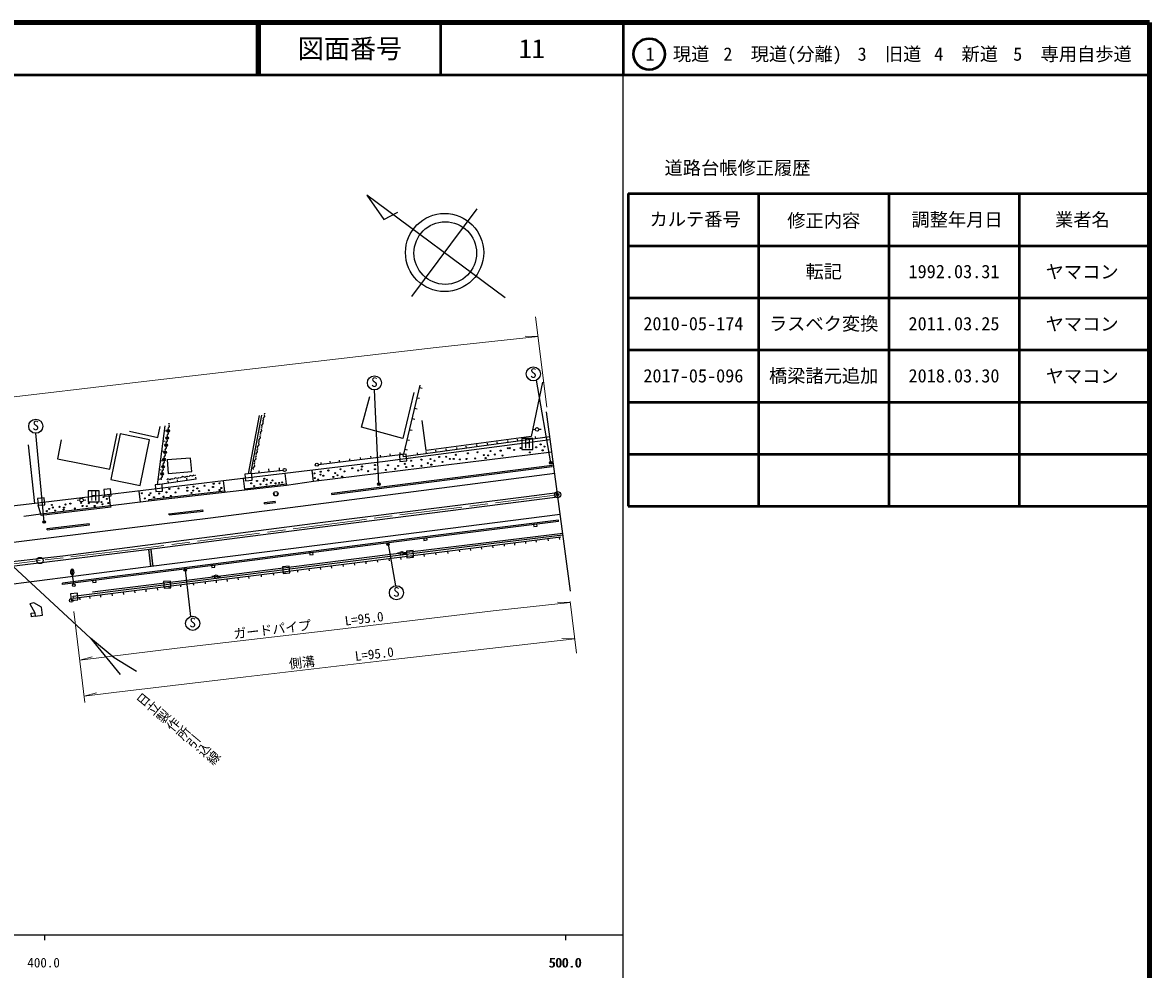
# Model space of a CAD drawing. Units: millimetres at full size, sheet at 1:1000; details may follow other scales. Extents: x 40000 to 680000, y 20000 to 380000.
# Drawn here: x 463803 to 680000, y 198357 to 380000 of the extents above; entities that cross this region are included whole.
import ezdxf
from ezdxf.enums import TextEntityAlignment as Align

# ---------------------------------------------------------------- set-up
doc = ezdxf.new("R2010")
doc.units = ezdxf.units.MM
doc.header["$LTSCALE"] = 1000
doc.header["$PDMODE"] = 32
doc.header["$PDSIZE"] = 500
doc.linetypes.add('CHAIN', pattern=[18.5, 12, -1.5, 3.5, -1.5])
for name, color, linetype, lineweight in [('M-BGD', 7, 'Continuous', 25), ('M-BGD-EXST', 7, 'Continuous', 25), ('M-BMK', 2, 'CHAIN', 13), ('M-BMK-OTRS', 5, 'Continuous', 25), ('M-BMK-SRVR', 3, 'Continuous', 25), ('M-STR-HTXT', 7, 'Continuous', 13), ('M-STR-STRC', 7, 'Continuous', 25), ('M-TTL', 2, 'Continuous', 140), ('M-TTL-BAND', 7, 'Continuous', 25), ('M-TTL-FRAM', 2, 'Continuous', 50), ('M-TTL-LINE', 7, 'Continuous', 50)]:
    doc.layers.add(name, color=color, linetype=linetype, lineweight=lineweight)
for name, color, linetype in [('M-BMK-HTXT', 7, 'Continuous'), ('M-OTRS', 6, 'Continuous'), ('M-TTL-TXT', 7, 'Continuous')]:
    doc.layers.add(name, color=color, linetype=linetype)
doc.styles.add('@ＭＳ ゴシック', font='')
doc.styles.add('ＭＳ ゴシック', font='')
doc.styles.get('@ＭＳ ゴシック').set_extended_font_data('@MS Gothic')
doc.styles.get('ＭＳ ゴシック').set_extended_font_data('MS Gothic')

msp = doc.modelspace()

# ---------------------------------------------------------------- hatches: boundary and pattern name
at = {"layer": 'M-BGD-EXST'}
for points in [[(564941, 295419, 1), (565380, 295659, 0.41421), (565041, 295759, 0.41421)], [(531964, 291332, 1), (532403, 291572, 0.41421), (532064, 291672, 0.41421)], [(467741, 284073, 1), (468180, 284313, 0.41421), (467841, 284412, 0.41421)], [(533697, 279791, 1), (534136, 280030, 0.41421), (533797, 280130, 0.41421)], [(494806, 274906, 1), (495246, 275145, 0.41421), (494906, 275245, 0.41421)]]:
    msp.add_hatch(color=256, dxfattribs=at).paths.add_polyline_path(points)
at = {"layer": 'M-STR-STRC'}
msp.add_hatch(color=256, dxfattribs=at).paths.add_polyline_path([(488386, 278952), (487939, 278894), (488356, 275616), (488803, 275673)])

# ---------------------------------------------------------------- linework, layer by layer
at = {"layer": 'M-BGD'}
for p, q in [((536972, 297178), (540080, 310414)), ((540446, 309824), (539968, 309937)), ((539961, 307871), (539508, 307977)), ((539480, 305833), (539029, 305939)), ((507122, 293448), (509291, 304620)), ((509661, 304679), (507510, 293480)), ((539047, 303862), (538568, 303974)), ((491451, 301625), (491025, 301680)), ((538522, 301727), (538065, 301834)), ((562160, 301912), (561685, 301866)), ((562177, 300564), (562231, 300168)), ((562857, 301980), (563332, 302027)), ((491197, 299651), (490768, 299707)), ((538014, 299821), (537614, 299915)), ((547048, 298508), (547102, 298112)), ((548851, 298753), (548904, 298357)), ((550882, 299029), (550936, 298633)), ((552938, 299309), (552992, 298912)), ((554780, 299559), (554834, 299163)), ((556867, 299842), (556921, 299446)), ((558706, 300092), (558760, 299696)), ((560375, 300319), (560429, 299923)), ((490859, 297731), (490516, 297776)), ((565373, 297612), (519610, 291950)), ((526511, 296308), (526559, 295911)), ((528596, 296563), (528645, 296166)), ((530574, 296805), (530623, 296408)), ((532440, 297033), (532488, 296636)), ((534296, 297260), (534345, 296863)), ((536200, 297492), (536248, 297095)), ((537630, 297986), (537186, 298090)), ((539498, 297482), (539551, 297086)), ((541174, 297710), (541228, 297314)), ((543008, 297959), (543062, 297563)), ((545027, 298234), (545080, 297837)), ((490384, 294143), (490048, 294187)), ((490638, 295884), (490275, 295932)), ((507770, 293500), (513774, 294157)), ((511017, 294392), (511075, 293862)), ((513011, 294584), (513066, 294080)), ((519610, 291950), (519354, 294107)), ((521006, 295636), (521055, 295239)), ((522748, 295849), (522796, 295452)), ((523140, 289718), (565411, 295068)), ((523171, 289470), (565442, 294820)), ((524529, 296066), (524577, 295669)), ((565442, 294820), (565411, 295068)), ((490184, 292370), (489817, 292418)), ((491703, 292095), (491766, 291648)), ((493464, 292306), (493522, 291898)), ((495280, 292601), (495343, 292157)), ((497113, 292408), (497063, 292762)), ((502622, 290084), (502379, 292091)), ((506440, 290516), (506199, 292548)), ((509120, 294025), (509161, 293653)), ((514443, 291466), (514203, 293497)), ((519610, 291950), (514473, 291217)), ((486409, 287986), (486150, 290125)), ((502622, 290084), (487962, 288427)), ((502622, 290084), (502650, 289836)), ((514443, 291466), (506440, 290516)), ((506440, 290516), (506469, 290268)), ((514443, 291466), (514479, 291218)), ((523171, 289470), (523140, 289718)), ((466130, 287743), (454403, 286363)), ((474775, 288370), (474298, 288347)), ((475474, 288404), (475951, 288427)), ((480701, 287293), (480442, 289433)), ((487990, 288178), (480701, 287293)), ((487962, 288427), (487990, 288178)), ((510195, 287945), (512274, 288198)), ((510225, 287697), (510195, 287945)), ((510225, 287697), (512304, 287950)), ((511980, 289581), (512229, 289592)), ((512304, 287950), (512274, 288198)), ((512579, 289607), (512819, 289617)), ((467324, 285677), (464029, 285267)), ((480701, 287293), (467324, 285677)), ((480731, 287045), (467354, 285428)), ((480701, 287293), (480731, 287045)), ((491875, 285786), (498419, 286534)), ((491904, 285538), (491875, 285786)), ((491904, 285538), (498447, 286286)), ((498447, 286286), (498419, 286534)), ((468508, 282930), (476589, 283875)), ((468537, 282681), (476618, 283627)), ((476618, 283627), (476589, 283875)), ((566648, 284301), (566617, 284549)), ((468537, 282681), (468508, 282930)), ((566874, 280858), (566828, 281230)), ((549809, 278710), (549763, 279081)), ((551890, 278972), (551844, 279343)), ((554083, 279248), (554037, 279619)), ((556293, 279526), (556246, 279897)), ((558279, 279776), (558232, 280147)), ((560374, 280040), (560327, 280411)), ((562402, 280295), (562356, 280667)), ((564712, 280586), (564665, 280957)), ((531975, 276465), (531929, 276836)), ((534189, 276743), (534143, 277115)), ((536192, 278206), (535715, 278206)), ((536412, 277023), (536366, 277394)), ((536892, 278206), (537369, 278206)), ((538606, 277299), (538559, 277671)), ((540900, 277588), (540854, 277959)), ((543132, 277869), (543085, 278240)), ((545470, 278164), (545423, 278535)), ((547687, 278443), (547641, 278814)), ((514263, 274250), (514216, 274621)), ((516632, 274556), (516587, 274916)), ((518833, 274837), (518789, 275191)), ((521038, 275095), (520992, 275466)), ((523122, 275355), (523076, 275726)), ((525376, 275636), (525330, 276007)), ((527541, 275906), (527494, 276278)), ((529748, 276184), (529702, 276555)), ((471470, 272191), (471438, 272438)), ((496634, 272054), (496588, 272422)), ((498923, 272323), (498875, 272707)), ((500577, 273707), (500100, 273707)), ((501037, 272529), (500983, 272970)), ((501277, 273707), (501754, 273707)), ((503127, 272782), (503072, 273230)), ((505217, 273078), (505165, 273492)), ((507284, 273343), (507234, 273750)), ((509671, 273644), (509621, 274047)), ((512010, 273962), (511963, 274340)), ((481077, 270023), (481021, 270469)), ((483264, 270261), (483203, 270744)), ((485403, 270611), (485352, 271014)), ((487551, 270824), (487493, 271284)), ((489774, 271087), (489715, 271564)), ((492001, 271515), (491960, 271844)), ((494203, 271753), (494157, 272119)), ((474830, 269243), (474775, 269681)), ((476751, 269493), (476697, 269923)), ((478850, 269782), (478799, 270188))]:
    msp.add_line(p, q, dxfattribs=at)
for points in [[(563525, 310983), (561395, 300602), (541269, 297893), (540491, 303672)], [(538872, 309012), (536751, 300237), (528814, 302378), (530399, 308256)], [(491857, 302831), (491938, 302521), (491665, 302136), (491776, 301885)], [(509871, 303379), (509933, 303065), (509638, 302698), (509734, 302439)], [(510147, 304740), (510209, 304425), (509914, 304058), (510010, 303800)], [(471207, 299941), (470483, 296339), (480566, 294312), (481943, 301162)], [(484315, 301603), (489748, 300402), (490221, 302541)], [(497113, 292408), (489678, 291352), (491148, 302623)], [(491662, 301457), (491743, 301147), (491471, 300763), (491582, 300511)], [(509318, 300659), (509381, 300345), (509085, 299977), (509182, 299719)], [(509594, 302019), (509657, 301705), (509362, 301337), (509458, 301079)], [(564983, 300542), (536875, 296722), (536839, 297167), (520572, 295180)], [(565058, 299983), (533368, 295769), (503972, 292284), (478429, 289189), (466130, 287743), (464944, 298994)], [(491274, 298710), (491355, 298400), (491082, 298016), (491194, 297764)], [(491468, 300084), (491549, 299774), (491276, 299389), (491388, 299137)], [(509042, 299299), (509104, 298985), (508809, 298617), (508905, 298359)], [(491080, 297337), (491161, 297027), (490888, 296642), (490999, 296390)], [(508490, 296579), (508552, 296265), (508257, 295897), (508353, 295639)], [(508766, 297939), (508828, 297625), (508533, 297257), (508629, 296999)], [(440018, 295998), (476864, 261906), (482517, 254924)], [(490691, 294589), (490772, 294280), (490499, 293895), (490611, 293643)], [(490885, 295963), (490966, 295653), (490694, 295268), (490805, 295017)], [(508214, 295219), (508276, 294905), (507981, 294537), (508077, 294279)], [(490497, 293216), (490578, 292906), (490305, 292521), (490417, 292269)], [(492385, 292463), (492113, 292294), (491665, 292442), (491457, 292261)], [(493817, 292692), (493545, 292523), (493097, 292671), (492889, 292490)], [(495249, 292921), (494976, 292752), (494528, 292900), (494321, 292719)], [(496681, 293150), (496408, 292982), (495960, 293129), (495752, 292948)], [(514473, 291217), (506468, 290267), (487990, 288178)], [(467354, 285428), (467324, 285677), (466786, 287408)], [(566617, 284549), (541006, 281325), (523047, 279064), (508361, 277120), (493843, 275290), (481467, 273733), (471438, 272438)], [(566648, 284301), (541037, 281077), (523079, 278816), (508393, 276872), (493874, 275042), (481499, 273485), (471470, 272191)], [(473507, 269969), (497962, 273064), (523627, 276296), (554206, 280126), (567479, 281758)], [(567075, 281261), (526954, 276209), (489765, 271571), (473578, 269530), (473507, 269969)], [(567451, 281969), (533341, 277817), (498863, 273445), (477225, 270753)], [(485652, 255489), (481412, 258107), (476864, 261906)]]:
    msp.add_lwpolyline(points, dxfattribs=at)
for points in [[(480751, 292340), (486367, 291185), (488166, 299925), (482549, 301081)], [(491754, 293486), (496262, 293848), (496052, 296462), (491544, 296100)], [(536208, 295812), (537504, 295917), (537400, 297212), (536104, 297108)], [(506579, 292100), (507875, 292205), (507770, 293500), (506475, 293396)], [(479510, 289124), (480806, 289228), (480701, 290524), (479406, 290419)], [(489368, 290022), (490663, 290127), (490559, 291423), (489263, 291318)], [(466786, 287408), (468082, 287512), (467977, 288808), (466682, 288704)], [(561881, 283322), (562501, 283400), (562454, 283773), (561834, 283695)], [(540817, 280670), (541436, 280748), (541389, 281121), (540770, 281043)], [(518916, 277886), (519535, 277968), (519486, 278341), (518866, 278259)], [(537542, 277326), (538838, 277430), (538733, 278726), (537438, 278621)], [(500087, 275446), (500707, 275524), (500660, 275897), (500040, 275819)], [(513778, 274327), (515074, 274431), (514969, 275727), (513674, 275623)], [(477295, 272563), (477914, 272643), (477866, 273016), (477247, 272936)], [(490977, 271469), (492273, 271573), (492169, 272869), (490873, 272765)], [(473134, 269145), (474430, 269250), (474325, 270545), (473030, 270441)], [(465206, 268464), (466135, 266799), (466237, 266131), (467611, 266341), (467447, 267859), (465971, 268694)], [(465443, 266693), (466135, 266799), (466240, 266107), (465548, 266001)]]:
    msp.add_lwpolyline(points, close=True, dxfattribs=at)
for centre, radius in [((510230, 304959), 50), ((491927, 303055), 50), ((509954, 303599), 50), ((491733, 301681), 50), ((509402, 300878), 50), ((509678, 302238), 50), ((562508, 301946), 350), ((491344, 298934), 50), ((491538, 300308), 50), ((509126, 299518), 50), ((556907, 298334), 100), ((557314, 298354), 100), ((559347, 298373), 100), ((562339, 298518), 100), ((563201, 299079), 100), ((563927, 298663), 100), ((490956, 296187), 50), ((491150, 297560), 50), ((508573, 296798), 50), ((508849, 298158), 50), ((540326, 296153), 100), ((542049, 296259), 100), ((543744, 296666), 100), ((545090, 296714), 100), ((545754, 296290), 100), ((546519, 296300), 100), ((546945, 297074), 100), ((547720, 296194), 100), ((548988, 296281), 100), ((549250, 297364), 100), ((550635, 296387), 100), ((551109, 297577), 100), ((552281, 297025), 100), ((552649, 296445), 100), ((553143, 296958), 100), ((553578, 297790), 100), ((554431, 297141), 100), ((555534, 297877), 100), ((555883, 296938), 100), ((558108, 298015), 100), ((561148, 297541), 100), ((563589, 297938), 100), ((490761, 294813), 50), ((508297, 295438), 50), ((514074, 294157), 300), ((520272, 295180), 300), ((522475, 294069), 100), ((524809, 294301), 100), ((527068, 294505), 100), ((528182, 294070), 100), ((528830, 294273), 100), ((528927, 294834), 100), ((530118, 293944), 100), ((531416, 294312), 100), ((531426, 295115), 100), ((533485, 294187), 100), ((533921, 295086), 100), ((535267, 294390), 100), ((535857, 294941), 100), ((537155, 295348), 100), ((537416, 294738), 100), ((538346, 295938), 100), ((538646, 294951), 100), ((540364, 294963), 100), ((541556, 295476), 100), ((542224, 295186), 100), ((542834, 295940), 100), ((544383, 295718), 100), ((490567, 293440), 50), ((492619, 292462), 50), ((494051, 292691), 50), ((495483, 292920), 50), ((496915, 293149), 50), ((508782, 292070), 100), ((510033, 292087), 100), ((510191, 292492), 100), ((510649, 292281), 100), ((511776, 292175), 100), ((513608, 291788), 100), ((519808, 293506), 100), ((519876, 292607), 100), ((520515, 292326), 100), ((520989, 293294), 100), ((520999, 293835), 100), ((521512, 293071), 100), ((523434, 292840), 100), ((523802, 293575), 100), ((524208, 293150), 100), ((525099, 292888), 100), ((525564, 293894), 100), ((486713, 289708), 100), ((488351, 289708), 100), ((490007, 289656), 100), ((491416, 289884), 100), ((491966, 290535), 100), ((493146, 289867), 100), ((493727, 290623), 100), ((495418, 290799), 100), ((495418, 290184), 100), ((496193, 289779), 100), ((496545, 290219), 100), ((496580, 290993), 100), ((497338, 290641), 100), ((497672, 290131), 100), ((498711, 291134), 100), ((499539, 290289), 100), ((500349, 290905), 100), ((500473, 291521), 100), ((501600, 291626), 100), ((501618, 290324), 100), ((501935, 290711), 100), ((507673, 291612), 100), ((508219, 291085), 100), ((509451, 291437), 100), ((510614, 291366), 100), ((511424, 291718), 100), ((512400, 289599), 420), ((512340, 291612), 100), ((513044, 291683), 100), ((469430, 287474), 100), ((472060, 287549), 100), ((472975, 287724), 100), ((475124, 288387), 350), ((475067, 287849), 100), ((476533, 287786), 100), ((478120, 287863), 100), ((478972, 288001), 100), ((479148, 287588), 100), ((479335, 288977), 100), ((479974, 288627), 100), ((480263, 287826), 100), ((487259, 288705), 100), ((488105, 289356), 100), ((489021, 288934), 100), ((490852, 289075), 100), ((492230, 289198), 100), ((468439, 286299), 100), ((468891, 286698), 100), ((469592, 286973), 100), ((470056, 286385), 100), ((470883, 287098), 100), ((471685, 286560), 100), ((471760, 286948), 100), ((473814, 286785), 100), ((475318, 287261), 100), ((476145, 287223), 100), ((477644, 287263), 100), ((536542, 278206), 350), ((500927, 273707), 350), ((473134, 269145), 350)]:
    msp.add_circle(centre, radius, dxfattribs=at)
for p in [(491538, 300308), (491733, 301681), (491344, 298934), (490956, 296187), (491150, 297560), (490761, 294813), (490567, 293440)]:
    msp.add_point(p, dxfattribs=at)
at = {"layer": 'M-BGD-EXST'}
for p, q in [((565161, 295539), (562418, 311409)), ((532183, 291452), (531304, 309521)), ((467960, 284193), (466380, 301206)), ((561703, 300207), (559603, 300207)), ((559603, 300207), (559603, 298107)), ((561703, 298107), (561703, 300207)), ((559603, 298107), (561703, 298107)), ((478485, 290142), (476385, 290142)), ((476385, 290142), (476385, 288042)), ((478485, 288042), (478485, 290142)), ((476385, 288042), (478485, 288042)), ((533917, 279910), (535350, 271964)), ((495026, 275025), (496027, 266033))]:
    msp.add_line(p, q, dxfattribs=at)
for centre, radius in [((561793, 312606), 1350), ((531302, 310871), 1350), ((466332, 302555), 1350), ((565161, 295539), 250), ((532183, 291452), 250), ((467960, 284193), 250), ((533917, 279910), 250), ((495026, 275025), 250), ((535526, 270626), 1350), ((496446, 264750), 1350)]:
    msp.add_circle(centre, radius, dxfattribs=at)
at = {"layer": 'M-BMK'}
msp.add_lwpolyline([(566460, 289424), (527629, 284434), (484998, 278934), (467170, 276801), (449252, 274542)], dxfattribs=at)
at = {"layer": 'M-BMK-OTRS'}
msp.add_line((568921, 270903), (564345, 305346), dxfattribs=at)
at = {"layer": 'M-BMK-SRVR'}
for p, q in [((556384, 327192), (529878, 346899)), ((529878, 346899), (533111, 342245)), ((538483, 327418), (551013, 344270)), ((533111, 342245), (535791, 343594))]:
    msp.add_line(p, q, dxfattribs=at)
for centre, radius in [((544773, 335878), 7500), ((544894, 335777), 6000), ((566460, 289424), 600), ((467170, 276801), 600)]:
    msp.add_circle(centre, radius, dxfattribs=at)
at = {"layer": 'M-OTRS'}
msp.add_point((566460, 289424), dxfattribs=at)
msp.add_point((566460, 289424), dxfattribs=at)
at = {"layer": 'M-STR-HTXT'}
for p, q in [((564357, 306195), (562230, 323538)), ((562693, 319764), (560239, 319841)), ((568873, 268734), (566419, 268812)), ((568845, 268961), (570089, 259009)), ((473675, 267040), (475763, 249590)), ((569744, 261768), (567290, 261834)), ((474792, 257702), (477165, 258333)), ((475622, 250763), (477988, 251419))]:
    msp.add_line(p, q, dxfattribs=at)
for points in [[(562693, 319764), (543168, 317641), (523857, 315450), (504666, 313197), (488157, 311249), (466528, 308697), (445212, 306196), (428034, 304155), (402733, 301068), (379068, 298238), (342864, 294412), (331543, 293679), (323371, 293249), (315485, 293007), (301322, 292672), (296523, 292688), (287452, 292650), (276716, 292963), (265195, 293626), (258005, 294295)], [(474792, 257702), (493480, 259965), (521508, 263259), (554109, 267137), (568873, 268734)], [(569744, 261768), (535972, 257948), (506623, 254493), (481342, 251517), (475622, 250763)]]:
    msp.add_lwpolyline(points, dxfattribs=at)
at = {"layer": 'M-STR-STRC'}
for p, q in [((488386, 278951), (488803, 275673)), ((487939, 278894), (488356, 275616)), ((473098, 274297), (473046, 274845)), ((473594, 274897), (473646, 274349)), ((473615, 272320), (473398, 274050))]:
    msp.add_line(p, q, dxfattribs=at)
for points in [[(393137, 272222), (421249, 275570), (435618, 277252), (459954, 280068), (499852, 285020), (565908, 293581)], [(379279, 267474), (393161, 269032), (407987, 271040), (432673, 273546), (457716, 276174), (471547, 277717), (521406, 284156), (560455, 289087), (566400, 289877)], [(566519, 288981), (527822, 284048), (487118, 278788), (463255, 275826), (445484, 273583), (431329, 271840), (418835, 270269), (401702, 269563), (393161, 269032)], [(566967, 285614), (521325, 279809), (487454, 275502), (459564, 271955), (432924, 268666), (415822, 266510), (404486, 264757), (392494, 263030), (382230, 261647), (378002, 261123), (364684, 259874), (356414, 259184), (350485, 258747), (344256, 258381), (337906, 258147)]]:
    msp.add_lwpolyline(points, dxfattribs=at)
for centre, radius in [((473314, 274903), 75), ((473343, 274595), 75), ((473372, 274286), 75), ((473647, 272072), 250)]:
    msp.add_circle(centre, radius, dxfattribs=at)
for centre, start, end in [((473320, 274871), 95.39522, 185.39522), ((473320, 274871), 5.39522, 95.39522), ((473372, 274323), 185.39522, 275.39522), ((473372, 274323), 275.39522, 5.39522)]:
    msp.add_arc(centre, 275, start, end, dxfattribs=at)
at = {"layer": 'M-TTL'}
for p, q in [((680000, 380000), (40000, 380000)), ((680000, 20000), (680000, 380000))]:
    msp.add_line(p, q, dxfattribs=at)
at = {"layer": 'M-TTL-BAND'}
for p, q in [((579000, 20000), (579000, 370000)), ((40000, 205000), (579000, 205000)), ((468000, 205000), (468000, 204000)), ((568000, 205000), (568000, 204000))]:
    msp.add_line(p, q, dxfattribs=at)
at = {"layer": 'M-TTL-FRAM'}
for p, q in [((580000, 347197), (580000, 287197)), ((580000, 347197), (680000, 347197)), ((580000, 287197), (680000, 287197))]:
    msp.add_line(p, q, dxfattribs=at)
at = {"layer": 'M-TTL-LINE'}
for p, q in [((508747, 380000), (508747, 370000)), ((509247, 380000), (509247, 370000)), ((543997, 380000), (543997, 370000)), ((579000, 380000), (579000, 370000)), ((40000, 370000), (680000, 370000)), ((605000, 347197), (605000, 287197)), ((630000, 347197), (630000, 287197)), ((655000, 347197), (655000, 287197)), ((580000, 337197), (680000, 337197)), ((580000, 327197), (680000, 327197)), ((580000, 317197), (680000, 317197)), ((580000, 307197), (680000, 307197)), ((580000, 297197), (680000, 297197))]:
    msp.add_line(p, q, dxfattribs=at)
msp.add_circle((584031, 373958), 3000, dxfattribs=at)

# ---------------------------------------------------------------- texts
at = {"layer": 'M-BGD-EXST', "style": 'ＭＳ ゴシック'}
for p in [(561138, 311313), (530647, 309578), (465677, 301263), (534871, 269333), (495791, 263458)]:
    msp.add_text('S', height=1833, rotation=358.508, dxfattribs=at).set_placement(p, align=Align.BOTTOM_LEFT)
for p in [(560056, 297799), (476838, 287734)]:
    msp.add_text('H', height=1833, dxfattribs=at).set_placement(p, align=Align.BOTTOM_LEFT)
at = {"layer": 'M-BMK-HTXT', "style": '@ＭＳ ゴシック'}
msp.add_text('日立製作所引込線', height=1833, rotation=320.273, dxfattribs=at).set_placement((485053, 249783), align=Align.BOTTOM_LEFT)
at = {"layer": 'M-STR-HTXT', "style": 'ＭＳ ゴシック'}
for s, rotation, p in [('L=95.0', 6.784, (525794, 263768)), ('ガードパイプ', 6.701, (504442, 261253)), ('L=95.0', 6.715, (527746, 256980)), ('側溝', 6.715, (515096, 255490))]:
    msp.add_text(s, height=1833, rotation=rotation, dxfattribs=at).set_placement(p, align=Align.BOTTOM_LEFT)
at = {"layer": 'M-TTL-BAND', "style": 'ＭＳ ゴシック'}
for s, p in [('400.0', (467844, 198195)), ('500.0', (567844, 198195)), ('500.0', (568000, 198195))]:
    msp.add_text(s, height=1833, dxfattribs=at).set_placement(p, align=Align.BOTTOM_CENTER)
at = {"layer": 'M-TTL-TXT', "style": 'ＭＳ ゴシック'}
for s, height, p in [('図面番号', 3666, (526622, 375000)), ('11', 3666, (561497, 375000)), ('1\u3000現道', 2566, (589448, 373958)), ('2\u3000現道(分離)', 2566, (609619, 373958)), ('3\u3000旧道', 2566, (630121, 373958)), ('4\u3000新道', 2566, (644824, 373958)), ('5\u3000専用自歩道', 2566, (665228, 373958)), ('道路台帳修正履歴', 2566, (600968, 352113)), ('カルテ番号', 2566, (592839, 342277)), ('調整年月日', 2566, (643089, 342197)), ('業者名', 2566, (667134, 342197)), ('修正内容', 2566, (617509, 342023)), ('転記', 2566, (617500, 332245)), ('1992.03.31', 2566, (642500, 332245)), ('ヤマコン', 2566, (667077, 332189)), ('2010-05-174', 2566, (592500, 322245)), ('ラスベク変換', 2566, (617500, 322245)), ('2011.03.25', 2566, (642500, 322245)), ('ヤマコン', 2566, (667077, 322189)), ('2017-05-096', 2566, (592500, 312245)), ('橋梁諸元追加', 2566, (617500, 312245)), ('2018.03.30', 2566, (642500, 312245)), ('ヤマコン', 2566, (667077, 312189))]:
    msp.add_text(s, height=height, dxfattribs=at).set_placement(p, align=Align.MIDDLE_CENTER)

doc.saveas('drawing.dxf')
